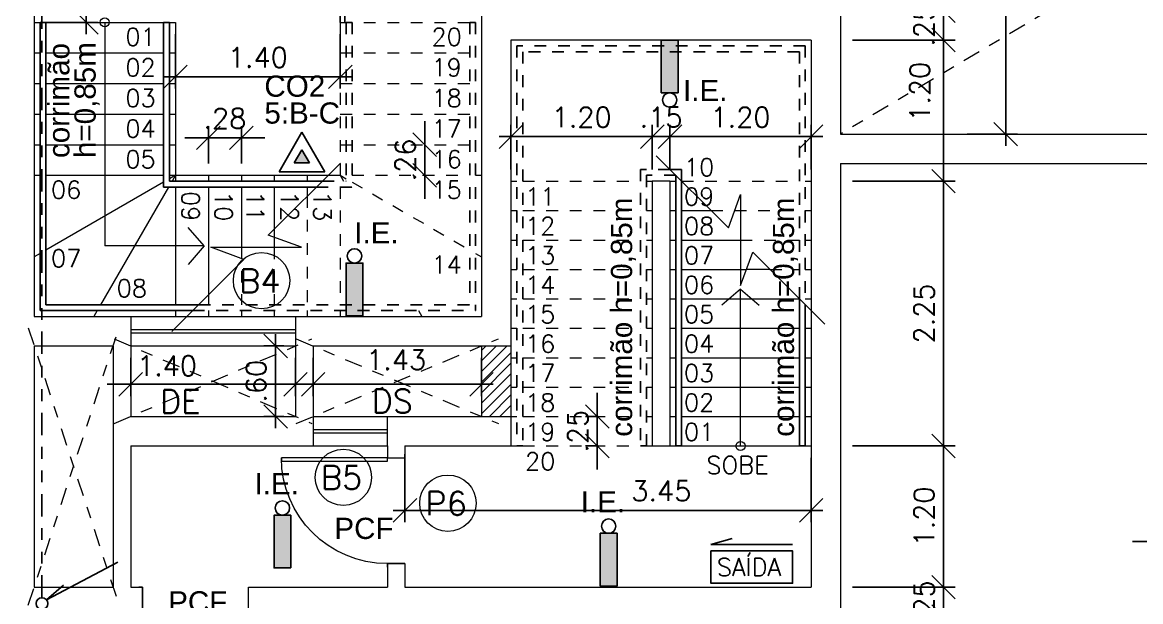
# Model space of a CAD drawing. Header units: millimetres. Extents: x 521 to 1055, y 261 to 520.
# Drawn here: x 601.32 to 610.82, y 489.84 to 494.77 of the extents above; entities that cross this region are included whole.
import ezdxf

# ---------------------------------------------------------------- set-up
doc = ezdxf.new("R2010")
doc.units = ezdxf.units.MM
for name, pattern in [('CONTINU', [0]), ('DASHDOT', [1, 0.5, -0.25, 0, -0.25]), ('DIVIDE2', [15.875, 6.35, -3.175, 0, -3.175, 0, -3.175])]:
    doc.linetypes.add(name, pattern=pattern)
doc.layers.add('0.1', color=8, linetype='Continuous', lineweight=13)
doc.layers.add('ppci', color=8, linetype='Continuous')
doc.styles.add('80X50', font='romans.shx')
doc.styles.add('ROMANS', font='romans')
doc.styles.get("Standard").update_dxf_attribs({"font": 'romans.shx'})
doc.styles.add('STYLE1', font='sanss___.ttf')
doc.dimstyles.new('Fares Eng - 50', dxfattribs={"dimscale": 2, "dimtxt": 0.085, "dimasz": 0.1, "dimexe": 0.05, "dimexo": 0.05, "dimgap": 0.04, "dimtad": 1, "dimzin": 4, "dimdsep": 46, "dimtxsty": 'ROMANS', "dimblk1": 'OBLIQUE', "dimblk2": 'OBLIQUE', "dimsah": 1, "dimcen": 0.05, "dimdle": 0.05, "dimclrd": 8, "dimclre": 8, "dimclrt": 8, "dimaunit": 1, "dimadec": 0, "dimazin": 0, "dimtfac": 1, "dimtix": 1, "dimtmove": 2, "dimatfit": 0, "dimldrblk": 'OPEN90', "dimfxl": 1, "dimtolj": 1, "dimtzin": 0, "dimarcsym": 0})

# ---------------------------------------------------------------- blocks, each defined once
blk = doc.blocks.new('P90 - parede 25cm')
for points in [[(-0.125, 0.93), (-0.125, 0.9), (0.125, 0.9), (0.125, 0.93)], [(-0.125, -0.03), (-0.125, 0), (0.125, 0), (0.125, -0.03)]]:
    blk.add_lwpolyline(points)
blk.add_lwpolyline([(-0.975, 0.03), (-0.125, 0.03), (-0.125, 0), (-0.975, 0)], close=True)
at = {"color": 8}
blk.add_arc((-0.1175, 0.0415), 0.8585, 90.50075, 182.77241, dxfattribs=at)
blk = doc.blocks.new('P90')
for points in [[(0.075, 0.93), (0.075, 0.9), (-0.075, 0.9), (-0.075, 0.93)], [(0.075, -0.03), (0.075, 0), (-0.075, 0), (-0.075, -0.03)]]:
    blk.add_lwpolyline(points)
blk.add_lwpolyline([(0.975, 0.87), (0.075, 0.87), (0.075, 0.9), (0.975, 0.9)], close=True)
at = {"color": 8}
blk.add_arc((0.075, 0.9), 0.9, 270, 0, dxfattribs=at)
blk = doc.blocks.new('_OBLIQUE')
at = {"color": 0, "linetype": 'ByBlock'}
blk.add_line((-0.5, -0.5), (0.5, 0.5), dxfattribs=at)
blk = doc.blocks.new('*D2813')
at = {"layer": '0.1', "color": 8, "linetype": 'CONTINU', "lineweight": -2, "transparency": 16777216}
for p, q in [((601.4233, 494.8669), (601.4233, 495.3029)), ((602.6233, 494.8669), (602.6233, 495.3029)), ((601.3233, 495.2029), (602.7233, 495.2029))]:
    blk.add_line(p, q, dxfattribs=at)
at = {"layer": 'DEFPOINTS', "color": 0, "linetype": 'CONTINU', "lineweight": -2, "transparency": 16777216}
for p in [(602.6233, 495.2029), (601.4233, 494.7669), (602.6233, 494.7669)]:
    blk.add_point(p, dxfattribs=at)
at = {"layer": '0.1', "color": 8, "linetype": 'CONTINU', "lineweight": -2, "transparency": 16777216, "xscale": 0.2, "yscale": 0.2, "zscale": 0.2, "rotation": 180}
blk.add_blockref('_OBLIQUE', (601.4233, 495.2029), dxfattribs=at)
at = {"layer": '0.1', "color": 8, "linetype": 'CONTINU', "lineweight": -2, "transparency": 16777216, "xscale": 0.2, "yscale": 0.2, "zscale": 0.2}
blk.add_blockref('_OBLIQUE', (602.6233, 495.2029), dxfattribs=at)
at = {"layer": '0.1', "color": 8, "linetype": 'CONTINU', "transparency": 16777216, "insert": (602.0233, 495.3679), "char_height": 0.17, "attachment_point": 5, "style": 'ROMANS'}
blk.add_mtext('\\A1;1.20', dxfattribs=at)
blk = doc.blocks.new('_Open90')
at = {"color": 0, "linetype": 'ByBlock', "lineweight": -2}
for p, q in [((-0.5, 0.5), (0, 0)), ((0, 0), (-1, 0)), ((0, 0), (-0.5, -0.5))]:
    blk.add_line(p, q, dxfattribs=at)
blk = doc.blocks.new('*D2814')
at = {"layer": '0.1', "color": 8, "linetype": 'CONTINU', "lineweight": -2, "transparency": 16777216}
for p, q in [((604.0233, 494.8669), (604.0233, 495.3029)), ((605.2233, 494.8669), (605.2233, 495.3029)), ((603.9233, 495.2029), (605.3233, 495.2029))]:
    blk.add_line(p, q, dxfattribs=at)
at = {"layer": 'DEFPOINTS', "color": 0, "linetype": 'CONTINU', "lineweight": -2, "transparency": 16777216}
for p in [(605.2233, 495.2029), (604.0233, 494.7669), (605.2233, 494.7669)]:
    blk.add_point(p, dxfattribs=at)
at = {"layer": '0.1', "color": 8, "linetype": 'CONTINU', "lineweight": -2, "transparency": 16777216, "xscale": 0.2, "yscale": 0.2, "zscale": 0.2, "rotation": 180}
blk.add_blockref('_OBLIQUE', (604.0233, 495.2029), dxfattribs=at)
at = {"layer": '0.1', "color": 8, "linetype": 'CONTINU', "lineweight": -2, "transparency": 16777216, "xscale": 0.2, "yscale": 0.2, "zscale": 0.2}
blk.add_blockref('_OBLIQUE', (605.2233, 495.2029), dxfattribs=at)
at = {"layer": '0.1', "color": 8, "linetype": 'CONTINU', "transparency": 16777216, "insert": (604.6233, 495.3679), "char_height": 0.17, "attachment_point": 5, "style": 'ROMANS'}
blk.add_mtext('\\A1;1.20', dxfattribs=at)
blk = doc.blocks.new('*D2815')
at = {"layer": '0.1', "color": 8, "linetype": 'CONTINU', "lineweight": -2, "transparency": 16777216}
for p, q in [((602.6233, 494.6669), (602.6233, 494.204)), ((604.0233, 494.6669), (604.0233, 494.204)), ((602.5233, 494.304), (604.1233, 494.304))]:
    blk.add_line(p, q, dxfattribs=at)
at = {"layer": 'DEFPOINTS', "color": 0, "linetype": 'CONTINU', "lineweight": -2, "transparency": 16777216}
for p in [(602.6233, 494.7669), (604.0233, 494.7669), (604.0233, 494.304)]:
    blk.add_point(p, dxfattribs=at)
at = {"layer": '0.1', "color": 8, "linetype": 'CONTINU', "lineweight": -2, "transparency": 16777216, "xscale": 0.2, "yscale": 0.2, "zscale": 0.2, "rotation": 180}
blk.add_blockref('_OBLIQUE', (602.6233, 494.304), dxfattribs=at)
at = {"layer": '0.1', "color": 8, "linetype": 'CONTINU', "lineweight": -2, "transparency": 16777216, "xscale": 0.2, "yscale": 0.2, "zscale": 0.2}
blk.add_blockref('_OBLIQUE', (604.0233, 494.304), dxfattribs=at)
at = {"layer": '0.1', "color": 8, "linetype": 'CONTINU', "transparency": 16777216, "insert": (603.3233, 494.469), "char_height": 0.17, "attachment_point": 5, "style": 'ROMANS'}
blk.add_mtext('\\A1;1.40', dxfattribs=at)
blk = doc.blocks.new('*D2556')
at = {"layer": '0.1', "color": 8, "linetype": 'CONTINU', "lineweight": -2, "transparency": 16777216}
for p, q in [((602.9033, 493.5669), (602.9033, 493.8855)), ((603.1833, 493.5669), (603.1833, 493.8855)), ((602.9033, 493.7855), (602.7033, 493.7855)), ((602.9033, 493.7855), (603.1833, 493.7855)), ((603.1833, 493.7855), (603.3833, 493.7855))]:
    blk.add_line(p, q, dxfattribs=at)
at = {"layer": 'DEFPOINTS', "color": 0, "linetype": 'CONTINU', "lineweight": -2, "transparency": 16777216}
for p in [(603.1833, 493.7855), (602.9033, 493.4669), (603.1833, 493.4669)]:
    blk.add_point(p, dxfattribs=at)
at = {"layer": '0.1', "color": 8, "linetype": 'CONTINU', "lineweight": -2, "transparency": 16777216, "xscale": 0.2, "yscale": 0.2, "zscale": 0.2}
blk.add_blockref('_OBLIQUE', (602.9033, 493.7855), dxfattribs=at)
at = {"layer": '0.1', "color": 8, "linetype": 'CONTINU', "lineweight": -2, "transparency": 16777216, "xscale": 0.2, "yscale": 0.2, "zscale": 0.2, "rotation": 180}
blk.add_blockref('_OBLIQUE', (603.1833, 493.7855), dxfattribs=at)
at = {"layer": '0.1', "color": 8, "linetype": 'CONTINU', "transparency": 16777216, "insert": (603.0433, 493.9505), "char_height": 0.17, "attachment_point": 5, "style": 'ROMANS'}
blk.add_mtext('\\A1;.28', dxfattribs=at)
blk = doc.blocks.new('*D2817')
at = {"layer": '0.1', "color": 8, "linetype": 'CONTINU', "lineweight": -2, "transparency": 16777216}
for p, q in [((605.4733, 493.5169), (605.4733, 493.8954)), ((606.6733, 493.5169), (606.6733, 493.8954)), ((606.7733, 493.7954), (605.3733, 493.7954))]:
    blk.add_line(p, q, dxfattribs=at)
at = {"layer": 'DEFPOINTS', "color": 0, "linetype": 'CONTINU', "lineweight": -2, "transparency": 16777216}
for p in [(605.4733, 493.7954), (605.4733, 493.4169), (606.6733, 493.4169)]:
    blk.add_point(p, dxfattribs=at)
at = {"layer": '0.1', "color": 8, "linetype": 'CONTINU', "lineweight": -2, "transparency": 16777216, "xscale": 0.2, "yscale": 0.2, "zscale": 0.2, "rotation": 180}
blk.add_blockref('_OBLIQUE', (605.4733, 493.7954), dxfattribs=at)
at = {"layer": '0.1', "color": 8, "linetype": 'CONTINU', "lineweight": -2, "transparency": 16777216, "xscale": 0.2, "yscale": 0.2, "zscale": 0.2}
blk.add_blockref('_OBLIQUE', (606.6733, 493.7954), dxfattribs=at)
at = {"layer": '0.1', "color": 8, "linetype": 'CONTINU', "transparency": 16777216, "insert": (606.0733, 493.9604), "char_height": 0.17, "attachment_point": 5, "style": 'ROMANS'}
blk.add_mtext('\\A1;1.20', dxfattribs=at)
blk = doc.blocks.new('*D2818')
at = {"layer": '0.1', "color": 8, "linetype": 'CONTINU', "lineweight": -2, "transparency": 16777216}
for p, q in [((606.6733, 493.5169), (606.6733, 493.8954)), ((606.8233, 493.5169), (606.8233, 493.8954)), ((606.6733, 493.7954), (606.4733, 493.7954)), ((606.8233, 493.7954), (606.6733, 493.7954)), ((606.8233, 493.7954), (607.0233, 493.7954))]:
    blk.add_line(p, q, dxfattribs=at)
at = {"layer": 'DEFPOINTS', "color": 0, "linetype": 'CONTINU', "lineweight": -2, "transparency": 16777216}
for p in [(606.6733, 493.7954), (606.6733, 493.4169), (606.8233, 493.4169)]:
    blk.add_point(p, dxfattribs=at)
at = {"layer": '0.1', "color": 8, "linetype": 'CONTINU', "lineweight": -2, "transparency": 16777216, "xscale": 0.2, "yscale": 0.2, "zscale": 0.2}
blk.add_blockref('_OBLIQUE', (606.6733, 493.7954), dxfattribs=at)
at = {"layer": '0.1', "color": 8, "linetype": 'CONTINU', "lineweight": -2, "transparency": 16777216, "xscale": 0.2, "yscale": 0.2, "zscale": 0.2, "rotation": 180}
blk.add_blockref('_OBLIQUE', (606.8233, 493.7954), dxfattribs=at)
at = {"layer": '0.1', "color": 8, "linetype": 'CONTINU', "transparency": 16777216, "insert": (606.7483, 493.9604), "char_height": 0.17, "attachment_point": 5, "style": 'ROMANS'}
blk.add_mtext('\\A1;.15', dxfattribs=at)
blk = doc.blocks.new('*D2819')
at = {"layer": '0.1', "color": 8, "linetype": 'CONTINU', "lineweight": -2, "transparency": 16777216}
for p, q in [((606.8233, 493.5169), (606.8233, 493.8954)), ((608.0233, 493.5169), (608.0233, 493.8954)), ((606.7233, 493.7954), (608.1233, 493.7954))]:
    blk.add_line(p, q, dxfattribs=at)
at = {"layer": 'DEFPOINTS', "color": 0, "linetype": 'CONTINU', "lineweight": -2, "transparency": 16777216}
for p in [(608.0233, 493.7954), (606.8233, 493.4169), (608.0233, 493.4169)]:
    blk.add_point(p, dxfattribs=at)
at = {"layer": '0.1', "color": 8, "linetype": 'CONTINU', "lineweight": -2, "transparency": 16777216, "xscale": 0.2, "yscale": 0.2, "zscale": 0.2, "rotation": 180}
blk.add_blockref('_OBLIQUE', (606.8233, 493.7954), dxfattribs=at)
at = {"layer": '0.1', "color": 8, "linetype": 'CONTINU', "lineweight": -2, "transparency": 16777216, "xscale": 0.2, "yscale": 0.2, "zscale": 0.2}
blk.add_blockref('_OBLIQUE', (608.0233, 493.7954), dxfattribs=at)
at = {"layer": '0.1', "color": 8, "linetype": 'CONTINU', "transparency": 16777216, "insert": (607.4233, 493.9604), "char_height": 0.17, "attachment_point": 5, "style": 'ROMANS'}
blk.add_mtext('\\A1;1.20', dxfattribs=at)
blk = doc.blocks.new('*D2820')
at = {"layer": '0.1', "color": 8, "linetype": 'CONTINU', "lineweight": -2, "transparency": 16777216}
for p, q in [((604.5733, 491.0669), (604.5733, 490.5191)), ((608.0233, 491.0669), (608.0233, 490.5191)), ((604.4733, 490.6191), (608.1233, 490.6191))]:
    blk.add_line(p, q, dxfattribs=at)
at = {"layer": 'DEFPOINTS', "color": 0, "linetype": 'CONTINU', "lineweight": -2, "transparency": 16777216}
for p in [(604.5733, 491.1669), (608.0233, 491.1669), (608.0233, 490.6191)]:
    blk.add_point(p, dxfattribs=at)
at = {"layer": '0.1', "color": 8, "linetype": 'CONTINU', "lineweight": -2, "transparency": 16777216, "xscale": 0.2, "yscale": 0.2, "zscale": 0.2, "rotation": 180}
blk.add_blockref('_OBLIQUE', (604.5733, 490.6191), dxfattribs=at)
at = {"layer": '0.1', "color": 8, "linetype": 'CONTINU', "lineweight": -2, "transparency": 16777216, "xscale": 0.2, "yscale": 0.2, "zscale": 0.2}
blk.add_blockref('_OBLIQUE', (608.0233, 490.6191), dxfattribs=at)
at = {"layer": '0.1', "color": 8, "linetype": 'CONTINU', "transparency": 16777216, "insert": (606.7509, 490.7841), "char_height": 0.17, "attachment_point": 5, "style": 'ROMANS'}
blk.add_mtext('\\A1;3.45', dxfattribs=at)
blk = doc.blocks.new('*D2596')
at = {"layer": '0.1', "color": 8, "linetype": 'CONTINU', "lineweight": -2, "transparency": 16777216}
for p, q in [((609.1469, 495.9669), (609.1469, 494.7669)), ((608.3733, 495.8669), (609.2469, 495.8669)), ((608.3733, 494.8669), (609.2469, 494.8669))]:
    blk.add_line(p, q, dxfattribs=at)
at = {"layer": 'DEFPOINTS', "color": 0, "linetype": 'CONTINU', "lineweight": -2, "transparency": 16777216}
for p in [(608.2733, 495.8669), (608.2733, 494.8669), (609.1469, 494.8669)]:
    blk.add_point(p, dxfattribs=at)
at = {"layer": '0.1', "color": 8, "linetype": 'CONTINU', "lineweight": -2, "transparency": 16777216, "xscale": 0.2, "yscale": 0.2, "zscale": 0.2}
for p, rotation in [((609.1469, 495.8669), 90), ((609.1469, 494.8669), 270)]:
    blk.add_blockref('_OBLIQUE', p, dxfattribs=dict(at, rotation=rotation))
at = {"layer": '0.1', "color": 8, "linetype": 'CONTINU', "transparency": 16777216, "insert": (608.9819, 495.3669), "char_height": 0.17, "attachment_point": 5, "rotation": 90, "style": 'ROMANS'}
blk.add_mtext('\\A1;1.00', dxfattribs=at)
blk = doc.blocks.new('*D2597')
at = {"layer": '0.1', "color": 8, "linetype": 'CONTINU', "lineweight": -2, "transparency": 16777216}
for p, q in [((609.1469, 494.8669), (609.1469, 495.0669)), ((608.3733, 494.8669), (609.2469, 494.8669)), ((609.1469, 494.8669), (609.1469, 494.6169)), ((608.3733, 494.6169), (609.2469, 494.6169)), ((609.1469, 494.6169), (609.1469, 494.4169))]:
    blk.add_line(p, q, dxfattribs=at)
at = {"layer": 'DEFPOINTS', "color": 0, "linetype": 'CONTINU', "lineweight": -2, "transparency": 16777216}
for p in [(608.2733, 494.8669), (608.2733, 494.6169), (609.1469, 494.6169)]:
    blk.add_point(p, dxfattribs=at)
at = {"layer": '0.1', "color": 8, "linetype": 'CONTINU', "lineweight": -2, "transparency": 16777216, "xscale": 0.2, "yscale": 0.2, "zscale": 0.2}
for p, rotation in [((609.1469, 494.8669), 270), ((609.1469, 494.6169), 90)]:
    blk.add_blockref('_OBLIQUE', p, dxfattribs=dict(at, rotation=rotation))
at = {"layer": '0.1', "color": 8, "linetype": 'CONTINU', "transparency": 16777216, "insert": (608.9819, 494.7419), "char_height": 0.17, "attachment_point": 5, "rotation": 90, "style": 'ROMANS'}
blk.add_mtext('\\A1;.25', dxfattribs=at)
blk = doc.blocks.new('*D2598')
at = {"layer": '0.1', "color": 8, "linetype": 'CONTINU', "lineweight": -2, "transparency": 16777216}
for p, q in [((609.1469, 494.7169), (609.1469, 493.3169)), ((608.3733, 494.6169), (609.2469, 494.6169)), ((608.3733, 493.4169), (609.2469, 493.4169))]:
    blk.add_line(p, q, dxfattribs=at)
at = {"layer": 'DEFPOINTS', "color": 0, "linetype": 'CONTINU', "lineweight": -2, "transparency": 16777216}
for p in [(608.2733, 494.6169), (608.2733, 493.4169), (609.1469, 493.4169)]:
    blk.add_point(p, dxfattribs=at)
at = {"layer": '0.1', "color": 8, "linetype": 'CONTINU', "lineweight": -2, "transparency": 16777216, "xscale": 0.2, "yscale": 0.2, "zscale": 0.2}
for p, rotation in [((609.1469, 494.6169), 90), ((609.1469, 493.4169), 270)]:
    blk.add_blockref('_OBLIQUE', p, dxfattribs=dict(at, rotation=rotation))
at = {"layer": '0.1', "color": 8, "linetype": 'CONTINU', "transparency": 16777216, "insert": (608.9469, 494.1767), "char_height": 0.17, "attachment_point": 5, "rotation": 90, "style": 'ROMANS'}
blk.add_mtext('\\A1;1.20', dxfattribs=at)
blk = doc.blocks.new('*D2885')
at = {"layer": '0.1', "color": 8, "linetype": 'CONTINU', "lineweight": -2, "transparency": 16777216}
for p, q in [((609.6753, 493.7169), (609.6753, 504.5669)), ((609.3733, 504.4669), (609.7753, 504.4669)), ((609.3469, 493.8169), (609.7753, 493.8169))]:
    blk.add_line(p, q, dxfattribs=at)
at = {"layer": 'DEFPOINTS', "color": 0, "linetype": 'CONTINU', "lineweight": -2, "transparency": 16777216}
for p in [(609.2733, 504.4669), (609.6753, 504.4669), (609.2469, 493.8169)]:
    blk.add_point(p, dxfattribs=at)
at = {"layer": '0.1', "color": 8, "linetype": 'CONTINU', "lineweight": -2, "transparency": 16777216, "xscale": 0.2, "yscale": 0.2, "zscale": 0.2}
for p, rotation in [((609.6753, 504.4669), 90), ((609.6753, 493.8169), 270)]:
    blk.add_blockref('_OBLIQUE', p, dxfattribs=dict(at, rotation=rotation))
at = {"layer": '0.1', "color": 8, "linetype": 'CONTINU', "transparency": 16777216, "insert": (609.5103, 499.1419), "char_height": 0.17, "attachment_point": 5, "rotation": 90, "style": 'ROMANS'}
blk.add_mtext('\\A1;10.65', dxfattribs=at)
blk = doc.blocks.new('*D2599')
at = {"layer": '0.1', "color": 8, "linetype": 'CONTINU', "lineweight": -2, "transparency": 16777216}
for p, q in [((609.1469, 493.5169), (609.1469, 491.0669)), ((608.3733, 493.4169), (609.2469, 493.4169)), ((608.3733, 491.1669), (609.2469, 491.1669))]:
    blk.add_line(p, q, dxfattribs=at)
at = {"layer": 'DEFPOINTS', "color": 0, "linetype": 'CONTINU', "lineweight": -2, "transparency": 16777216}
for p in [(608.2733, 493.4169), (608.2733, 491.1669), (609.1469, 491.1669)]:
    blk.add_point(p, dxfattribs=at)
at = {"layer": '0.1', "color": 8, "linetype": 'CONTINU', "lineweight": -2, "transparency": 16777216, "xscale": 0.2, "yscale": 0.2, "zscale": 0.2}
for p, rotation in [((609.1469, 493.4169), 90), ((609.1469, 491.1669), 270)]:
    blk.add_blockref('_OBLIQUE', p, dxfattribs=dict(at, rotation=rotation))
at = {"layer": '0.1', "color": 8, "linetype": 'CONTINU', "transparency": 16777216, "insert": (608.9819, 492.2919), "char_height": 0.17, "attachment_point": 5, "rotation": 90, "style": 'ROMANS'}
blk.add_mtext('\\A1;2.25', dxfattribs=at)
blk = doc.blocks.new('*D2600')
at = {"layer": '0.1', "color": 8, "linetype": 'CONTINU', "lineweight": -2, "transparency": 16777216}
for p, q in [((609.1469, 491.2669), (609.1469, 489.8669)), ((608.3733, 491.1669), (609.2469, 491.1669)), ((608.3733, 489.9669), (609.2469, 489.9669))]:
    blk.add_line(p, q, dxfattribs=at)
at = {"layer": 'DEFPOINTS', "color": 0, "linetype": 'CONTINU', "lineweight": -2, "transparency": 16777216}
for p in [(608.2733, 491.1669), (608.2733, 489.9669), (609.1469, 489.9669)]:
    blk.add_point(p, dxfattribs=at)
at = {"layer": '0.1', "color": 8, "linetype": 'CONTINU', "lineweight": -2, "transparency": 16777216, "xscale": 0.2, "yscale": 0.2, "zscale": 0.2}
for p, rotation in [((609.1469, 491.1669), 90), ((609.1469, 489.9669), 270)]:
    blk.add_blockref('_OBLIQUE', p, dxfattribs=dict(at, rotation=rotation))
at = {"layer": '0.1', "color": 8, "linetype": 'CONTINU', "transparency": 16777216, "insert": (608.9819, 490.5669), "char_height": 0.17, "attachment_point": 5, "rotation": 90, "style": 'ROMANS'}
blk.add_mtext('\\A1;1.20', dxfattribs=at)
blk = doc.blocks.new('*D2601')
at = {"layer": '0.1', "color": 8, "linetype": 'CONTINU', "lineweight": -2, "transparency": 16777216}
for p, q in [((609.1469, 489.9669), (609.1469, 490.1669)), ((608.3733, 489.9669), (609.2469, 489.9669)), ((609.1469, 489.9669), (609.1469, 489.7169)), ((608.3733, 489.7169), (609.2469, 489.7169)), ((609.1469, 489.7169), (609.1469, 489.5169))]:
    blk.add_line(p, q, dxfattribs=at)
at = {"layer": 'DEFPOINTS', "color": 0, "linetype": 'CONTINU', "lineweight": -2, "transparency": 16777216}
for p in [(608.2733, 489.9669), (608.2733, 489.7169), (609.1469, 489.7169)]:
    blk.add_point(p, dxfattribs=at)
at = {"layer": '0.1', "color": 8, "linetype": 'CONTINU', "lineweight": -2, "transparency": 16777216, "xscale": 0.2, "yscale": 0.2, "zscale": 0.2}
for p, rotation in [((609.1469, 489.9669), 270), ((609.1469, 489.7169), 90)]:
    blk.add_blockref('_OBLIQUE', p, dxfattribs=dict(at, rotation=rotation))
at = {"layer": '0.1', "color": 8, "linetype": 'CONTINU', "transparency": 16777216, "insert": (608.9819, 489.8419), "char_height": 0.17, "attachment_point": 5, "rotation": 90, "style": 'ROMANS'}
blk.add_mtext('\\A1;.25', dxfattribs=at)
blk = doc.blocks.new('*D2888')
at = {"layer": '0.1', "color": 8, "linetype": 'CONTINU', "lineweight": -2, "transparency": 16777216}
for p, q in [((606.2064, 491.4169), (606.2064, 491.6169)), ((606.2137, 491.4169), (606.1064, 491.4169)), ((606.2064, 491.1669), (606.2064, 491.4169)), ((606.2137, 491.1669), (606.1064, 491.1669)), ((606.2064, 491.1669), (606.2064, 490.9669))]:
    blk.add_line(p, q, dxfattribs=at)
at = {"layer": 'DEFPOINTS', "color": 0, "linetype": 'CONTINU', "lineweight": -2, "transparency": 16777216}
for p in [(606.2064, 491.4169), (606.3137, 491.4169), (606.3137, 491.1669)]:
    blk.add_point(p, dxfattribs=at)
at = {"layer": '0.1', "color": 8, "linetype": 'CONTINU', "lineweight": -2, "transparency": 16777216, "xscale": 0.2, "yscale": 0.2, "zscale": 0.2}
for p, rotation in [((606.2064, 491.4169), 270), ((606.2064, 491.1669), 90)]:
    blk.add_blockref('_OBLIQUE', p, dxfattribs=dict(at, rotation=rotation))
at = {"layer": '0.1', "color": 8, "linetype": 'CONTINU', "transparency": 16777216, "insert": (606.0414, 491.2919), "char_height": 0.17, "attachment_point": 5, "rotation": 90, "style": 'ROMANS'}
blk.add_mtext('\\A1;.25', dxfattribs=at)
blk = doc.blocks.new('*D2890')
at = {"layer": '0.1', "color": 8, "linetype": 'CONTINU', "lineweight": -2, "transparency": 16777216}
for p, q in [((604.7412, 493.7269), (604.7412, 493.9269)), ((604.6489, 493.7269), (604.6412, 493.7269)), ((604.7412, 493.4669), (604.7412, 493.7269)), ((604.6489, 493.4669), (604.6412, 493.4669)), ((604.7412, 493.4669), (604.7412, 493.2669))]:
    blk.add_line(p, q, dxfattribs=at)
at = {"layer": 'DEFPOINTS', "color": 0, "linetype": 'CONTINU', "lineweight": -2, "transparency": 16777216}
for p in [(604.7412, 493.7269), (604.7489, 493.7269), (604.7489, 493.4669)]:
    blk.add_point(p, dxfattribs=at)
at = {"layer": '0.1', "color": 8, "linetype": 'CONTINU', "lineweight": -2, "transparency": 16777216, "xscale": 0.2, "yscale": 0.2, "zscale": 0.2}
for p, rotation in [((604.7412, 493.7269), 270), ((604.7412, 493.4669), 90)]:
    blk.add_blockref('_OBLIQUE', p, dxfattribs=dict(at, rotation=rotation))
at = {"layer": '0.1', "color": 8, "linetype": 'CONTINU', "transparency": 16777216, "insert": (604.5762, 493.5969), "char_height": 0.17, "attachment_point": 5, "rotation": 90, "style": 'ROMANS'}
blk.add_mtext('\\A1;.26', dxfattribs=at)
blk = doc.blocks.new('*D2732')
at = {"layer": '0.1', "color": 8, "linetype": 'CONTINU', "lineweight": -2, "transparency": 16777216}
for p, q in [((603.474, 491.3169), (603.474, 492.1169)), ((603.5433, 492.0169), (603.374, 492.0169)), ((603.5433, 491.4169), (603.374, 491.4169))]:
    blk.add_line(p, q, dxfattribs=at)
at = {"layer": 'DEFPOINTS', "color": 0, "linetype": 'CONTINU', "lineweight": -2, "transparency": 16777216}
for p in [(603.474, 492.0169), (603.6433, 492.0169), (603.6433, 491.4169)]:
    blk.add_point(p, dxfattribs=at)
at = {"layer": '0.1', "color": 8, "linetype": 'CONTINU', "lineweight": -2, "transparency": 16777216, "xscale": 0.2, "yscale": 0.2, "zscale": 0.2}
for p, rotation in [((603.474, 492.0169), 90), ((603.474, 491.4169), 270)]:
    blk.add_blockref('_OBLIQUE', p, dxfattribs=dict(at, rotation=rotation))
at = {"layer": '0.1', "color": 8, "linetype": 'CONTINU', "transparency": 16777216, "insert": (603.309, 491.7169), "char_height": 0.17, "attachment_point": 5, "rotation": 90, "style": 'ROMANS'}
blk.add_mtext('\\A1;.60', dxfattribs=at)
blk = doc.blocks.new('*D2733')
at = {"layer": '0.1', "color": 8, "linetype": 'CONTINU', "lineweight": -2, "transparency": 16777216}
for p, q in [((603.7933, 491.9169), (603.7933, 491.5908)), ((605.2233, 491.9169), (605.2233, 491.5908)), ((603.6933, 491.6908), (605.3233, 491.6908))]:
    blk.add_line(p, q, dxfattribs=at)
at = {"layer": 'DEFPOINTS', "color": 0, "linetype": 'CONTINU', "lineweight": -2, "transparency": 16777216}
for p in [(603.7933, 492.0169), (605.2233, 492.0169), (605.2233, 491.6908)]:
    blk.add_point(p, dxfattribs=at)
at = {"layer": '0.1', "color": 8, "linetype": 'CONTINU', "lineweight": -2, "transparency": 16777216, "xscale": 0.2, "yscale": 0.2, "zscale": 0.2, "rotation": 180}
blk.add_blockref('_OBLIQUE', (603.7933, 491.6908), dxfattribs=at)
at = {"layer": '0.1', "color": 8, "linetype": 'CONTINU', "lineweight": -2, "transparency": 16777216, "xscale": 0.2, "yscale": 0.2, "zscale": 0.2}
blk.add_blockref('_OBLIQUE', (605.2233, 491.6908), dxfattribs=at)
at = {"layer": '0.1', "color": 8, "linetype": 'CONTINU', "transparency": 16777216, "insert": (604.4984, 491.899), "char_height": 0.17, "attachment_point": 5, "style": 'ROMANS'}
blk.add_mtext('\\A1;1.43', dxfattribs=at)
blk = doc.blocks.new('*D2734')
at = {"layer": '0.1', "color": 8, "linetype": 'CONTINU', "lineweight": -2, "transparency": 16777216}
for p, q in [((602.2433, 491.9169), (602.2433, 491.5908)), ((603.6433, 491.9169), (603.6433, 491.5908)), ((602.2433, 491.6908), (602.0433, 491.6908)), ((603.6433, 491.6908), (602.2433, 491.6908)), ((603.6433, 491.6908), (603.8433, 491.6908))]:
    blk.add_line(p, q, dxfattribs=at)
at = {"layer": 'DEFPOINTS', "color": 0, "linetype": 'CONTINU', "lineweight": -2, "transparency": 16777216}
for p in [(602.2433, 492.0169), (603.6433, 492.0169), (602.2433, 491.6908)]:
    blk.add_point(p, dxfattribs=at)
at = {"layer": '0.1', "color": 8, "linetype": 'CONTINU', "lineweight": -2, "transparency": 16777216, "xscale": 0.2, "yscale": 0.2, "zscale": 0.2}
blk.add_blockref('_OBLIQUE', (602.2433, 491.6908), dxfattribs=at)
at = {"layer": '0.1', "color": 8, "linetype": 'CONTINU', "lineweight": -2, "transparency": 16777216, "xscale": 0.2, "yscale": 0.2, "zscale": 0.2, "rotation": 180}
blk.add_blockref('_OBLIQUE', (603.6433, 491.6908), dxfattribs=at)
at = {"layer": '0.1', "color": 8, "linetype": 'CONTINU', "transparency": 16777216, "insert": (602.5513, 491.8483), "char_height": 0.17, "attachment_point": 5, "style": 'ROMANS'}
blk.add_mtext('\\A1;1.40', dxfattribs=at)
blk = doc.blocks.new('*D3409')
at = {"layer": '0.1', "color": 8, "linetype": 'CONTINU', "lineweight": -2, "transparency": 16777216}
for p, q in [((601.8664, 494.6669), (601.8664, 497.5669)), ((601.5233, 497.4669), (601.9664, 497.4669)), ((601.5233, 494.7669), (601.9664, 494.7669))]:
    blk.add_line(p, q, dxfattribs=at)
at = {"layer": 'DEFPOINTS', "color": 0, "linetype": 'CONTINU', "lineweight": -2, "transparency": 16777216}
for p in [(601.4233, 497.4669), (601.8664, 497.4669), (601.4233, 494.7669)]:
    blk.add_point(p, dxfattribs=at)
at = {"layer": '0.1', "color": 8, "linetype": 'CONTINU', "lineweight": -2, "transparency": 16777216, "xscale": 0.2, "yscale": 0.2, "zscale": 0.2}
for p, rotation in [((601.8664, 497.4669), 90), ((601.8664, 494.7669), 270)]:
    blk.add_blockref('_OBLIQUE', p, dxfattribs=dict(at, rotation=rotation))
at = {"layer": '0.1', "color": 8, "linetype": 'CONTINU', "lineweight": -2, "transparency": 16777216, "insert": (601.7014, 496.1169), "char_height": 0.17, "attachment_point": 5, "rotation": 90, "style": 'ROMANS'}
blk.add_mtext('\\A1;2.70', dxfattribs=at)
blk = doc.blocks.new('SAIDA')
at = {"layer": 'ppci', "color": 10, "linetype": 'CONTINU'}
for p, q in [((606.3494, 490.7845), (606.5313, 490.8355)), ((607.0434, 490.7845), (606.3494, 490.7845))]:
    blk.add_line(p, q, dxfattribs=at)
blk.add_lwpolyline([(606.3494, 490.7295), (607.0434, 490.7295), (607.0434, 490.4547), (606.3494, 490.4547)], close=True, dxfattribs=at)
at = {"layer": 'ppci', "color": 10}
blk.add_text('SAÍDA', height=0.15, dxfattribs=at).set_placement((606.4001, 490.5171))

msp = doc.modelspace()

# ---------------------------------------------------------------- hatches: boundary and pattern name
at = {"layer": '0.1', "linetype": 'CONTINU'}
h = msp.add_hatch(dxfattribs=at)
h.set_pattern_fill('ANSI31', color=8, scale=0.02, style=0)
h.set_pattern_definition([(45, (-115.353104, 86.070433), (-0.0449012806, 0.0449012806), [])])
h.paths.add_polyline_path([(605.47327, 492.01692), (605.22327, 492.01692), (605.22327, 491.41692), (605.47327, 491.41692)])
at = {"layer": 'ppci'}
for points in [[(606.74985, 494.16839), (606.89235, 494.16839), (606.89235, 494.61692), (606.74985, 494.61692)], [(603.69826, 493.68461), (603.63316, 493.57186), (603.76335, 493.57186)], [(604.21558, 492.72064), (604.07308, 492.72064), (604.07308, 492.27211), (604.21558, 492.27211)], [(603.60333, 490.57829), (603.46083, 490.57829), (603.46083, 490.12976), (603.60333, 490.12976)], [(606.37423, 490.42399), (606.23173, 490.42399), (606.23173, 489.97546), (606.37423, 489.97546)]]:
    msp.add_hatch(color=10, dxfattribs=at).paths.add_polyline_path(points)

# ---------------------------------------------------------------- linework, layer by layer
at = {"layer": '0.1', "color": 8, "linetype": 'DASHDOT', "ltscale": 0.3}
for p, q in [((613.31767, 496.81692), (608.27327, 493.81692)), ((601.37302, 492.17067), (602.14352, 489.81317)), ((601.37302, 489.81317), (602.14352, 492.17067)), ((602.10327, 491.35692), (603.78327, 492.07692)), ((602.10327, 492.07692), (603.78327, 491.35692)), ((603.65027, 491.35692), (605.36627, 492.07692)), ((603.65027, 492.07692), (605.36627, 491.35692))]:
    msp.add_line(p, q, dxfattribs=at)
at = {"layer": '0.1', "color": 7}
for p, q in [((608.27327, 496.11692), (608.27327, 493.81692)), ((601.42327, 495.5406), (601.42327, 492.26692)), ((605.22327, 494.86692), (605.22327, 492.26692)), ((605.47327, 494.61692), (605.47327, 492.01692)), ((608.02327, 494.61692), (605.47327, 494.61692)), ((608.02327, 494.61692), (608.02327, 489.96692)), ((608.27327, 493.81692), (614.42327, 493.81692)), ((608.27327, 493.56692), (613.27327, 493.56692)), ((608.27327, 493.56692), (608.27327, 483.26692)), ((606.67327, 493.41692), (606.67327, 491.16692)), ((606.82327, 493.41692), (606.67327, 493.41692)), ((606.82327, 493.41692), (606.82327, 491.16692)), ((606.82327, 493.41692), (606.87327, 493.41692)), ((605.47327, 492.41539), (605.47327, 492.01692)), ((601.42327, 492.26692), (602.24327, 492.26692)), ((602.24327, 492.26692), (602.24327, 491.41692)), ((603.64327, 492.26692), (603.64327, 491.41692)), ((603.64327, 492.26692), (605.22327, 492.26692)), ((601.42327, 492.01692), (602.09327, 492.01692)), ((601.42327, 492.01692), (601.42327, 489.96692)), ((602.09327, 492.01692), (602.09327, 489.96692)), ((602.09327, 492.01692), (602.09327, 491.11692)), ((602.24327, 492.01692), (602.24327, 491.41692)), ((603.79327, 492.01692), (605.47327, 492.01692)), ((603.79327, 492.01692), (603.79327, 491.41692)), ((605.22327, 492.01692), (605.22327, 491.41692)), ((605.47327, 492.01692), (605.47327, 491.41692)), ((602.24327, 491.41692), (603.64327, 491.41692)), ((603.79327, 491.41692), (603.79327, 491.16692)), ((604.42327, 491.41692), (605.47327, 491.41692)), ((604.42327, 491.16692), (604.42327, 491.41692)), ((604.42327, 491.16692), (604.42327, 491.41692)), ((605.47327, 491.41692), (605.47327, 491.16692)), ((602.24327, 491.16692), (602.24327, 489.96692)), ((602.24327, 491.16692), (603.64327, 491.16692)), ((602.24327, 491.16692), (603.64327, 491.16692)), ((603.64327, 491.16692), (603.79327, 491.16692)), ((604.42327, 491.16692), (604.42327, 491.06692)), ((604.57327, 491.16692), (604.57327, 491.06692)), ((604.57327, 491.16692), (605.47327, 491.16692)), ((604.57327, 491.16692), (605.47327, 491.16692)), ((606.67327, 491.16692), (606.82327, 491.16692)), ((604.42327, 491.06692), (604.57327, 491.06692)), ((604.57327, 490.16692), (604.42327, 490.16692)), ((604.42327, 490.16692), (604.42327, 489.96692)), ((604.57327, 490.16692), (604.57327, 489.96692)), ((601.42327, 489.96692), (602.09327, 489.96692)), ((602.24327, 489.96692), (602.34327, 489.96692)), ((602.34327, 489.96692), (602.34327, 489.71692)), ((603.24327, 489.71692), (603.24327, 489.96692)), ((603.24327, 489.96692), (604.42327, 489.96692)), ((604.57327, 489.96692), (608.02327, 489.96692))]:
    msp.add_line(p, q, dxfattribs=at)
at = {"layer": '0.1', "color": 8, "linetype": 'CONTINU', "lineweight": -2}
for p, q in [((604.02327, 494.76692), (604.02327, 494.98319)), ((604.06327, 494.76692), (604.06327, 494.98319)), ((610.75287, 490.35481), (613.51446, 490.35481))]:
    msp.add_line(p, q, dxfattribs=at)
at = {"layer": '0.1', "color": 8}
for p, q in [((601.42327, 494.76692), (601.47327, 494.76692)), ((601.52327, 494.76692), (602.52327, 494.76692)), ((602.02327, 494.76692), (602.02327, 492.86692)), ((602.57327, 494.76692), (602.62327, 494.76692)), ((602.62327, 494.76692), (602.62327, 493.41692)), ((601.42327, 494.50692), (601.47327, 494.50692)), ((601.52327, 494.50692), (602.52327, 494.50692)), ((602.57327, 494.50692), (602.62327, 494.50692)), ((601.42327, 494.24692), (601.47327, 494.24692)), ((601.52327, 494.24692), (602.52327, 494.24692)), ((602.57327, 494.24692), (602.62327, 494.24692)), ((601.42327, 493.98692), (601.47327, 493.98692)), ((601.52327, 493.98692), (602.52327, 493.98692)), ((602.57327, 493.98692), (602.62327, 493.98692)), ((601.42327, 493.72692), (601.47327, 493.72692)), ((601.52327, 493.72692), (602.52327, 493.72692)), ((602.57327, 493.72692), (602.62327, 493.72692)), ((601.42327, 493.46692), (601.47327, 493.46692)), ((601.52327, 493.46692), (602.52327, 493.46692)), ((602.62327, 493.46692), (602.57327, 493.43805)), ((602.57327, 493.46692), (603.92049, 493.46692)), ((602.62327, 493.46692), (602.5944, 493.41692)), ((602.90327, 493.46692), (602.90327, 493.41692)), ((603.18327, 493.46692), (603.18327, 493.41692)), ((603.46327, 493.46692), (603.46327, 493.41692)), ((603.74327, 493.46692), (603.74327, 493.41692)), ((602.52327, 493.40919), (601.52327, 492.83184)), ((602.56553, 493.36692), (601.98818, 492.36692)), ((602.62327, 493.36692), (602.62327, 492.36692)), ((602.90327, 493.36692), (602.90327, 492.36692)), ((603.18327, 493.36692), (603.18327, 492.85541)), ((603.46327, 493.36692), (603.46327, 492.85541)), ((603.74327, 493.36692), (603.74327, 493.2897)), ((605.47327, 493.41692), (605.52327, 493.41692)), ((606.62327, 493.41692), (606.67327, 493.41692)), ((607.97327, 493.41692), (608.02327, 493.41692)), ((605.47327, 493.16692), (605.52327, 493.16692)), ((606.62327, 493.16692), (606.67327, 493.16692)), ((606.82327, 493.16692), (606.87327, 493.16692)), ((606.92327, 493.16692), (607.17329, 493.16692)), ((607.97327, 493.16692), (608.02327, 493.16692)), ((602.86725, 492.86692), (602.7325, 493.02433)), ((605.47327, 492.91692), (605.52327, 492.91692)), ((606.62327, 492.91692), (606.67327, 492.91692)), ((606.82327, 492.91692), (606.87327, 492.91692)), ((606.92327, 492.91692), (607.42327, 492.91692)), ((607.97327, 492.91692), (608.02327, 492.91692)), ((601.47327, 492.80297), (601.42327, 492.7741)), ((602.86725, 492.86692), (602.02327, 492.86692)), ((602.86725, 492.86692), (602.7325, 492.70951)), ((605.47327, 492.66692), (605.52327, 492.66692)), ((606.62327, 492.66692), (606.67327, 492.66692)), ((606.82327, 492.66692), (606.87327, 492.66692)), ((606.92327, 492.66692), (607.47299, 492.66692)), ((607.67329, 492.66692), (607.47299, 492.66692)), ((607.97327, 492.66692), (608.02327, 492.66692)), ((607.42327, 492.49831), (607.26586, 492.36356)), ((607.42327, 491.16692), (607.42327, 492.49831)), ((607.42327, 492.49831), (607.58068, 492.36356)), ((605.47327, 492.41692), (605.52327, 492.41692)), ((606.62327, 492.41692), (606.67327, 492.41692)), ((606.82327, 492.41692), (606.87327, 492.41692)), ((606.92327, 492.41692), (607.92329, 492.41692)), ((607.97327, 492.41692), (608.02327, 492.41692)), ((601.95932, 492.31692), (601.93045, 492.26692)), ((602.62327, 492.31692), (602.62327, 492.26692)), ((602.90327, 492.31692), (602.90327, 492.26692)), ((603.18327, 492.31692), (603.18327, 492.26692)), ((603.46327, 492.31692), (603.46327, 492.26692)), ((603.74327, 492.31692), (603.74327, 492.26692)), ((602.24327, 492.26692), (603.64327, 492.26692)), ((602.24327, 492.15692), (603.64327, 492.15692)), ((602.24327, 492.12692), (603.64327, 492.12692)), ((605.47327, 492.16692), (605.52327, 492.16692)), ((606.62327, 492.16692), (606.67327, 492.16692)), ((606.82327, 492.16692), (606.87327, 492.16692)), ((606.92327, 492.16692), (607.92327, 492.16692)), ((607.97327, 492.16692), (608.02327, 492.16692)), ((602.24327, 492.01692), (603.64327, 492.01692)), ((605.47327, 492.01692), (605.47327, 491.41692)), ((605.47327, 491.91692), (605.52327, 491.91692)), ((606.62327, 491.91692), (606.67327, 491.91692)), ((606.82327, 491.91692), (606.87327, 491.91692)), ((606.92327, 491.91692), (607.92327, 491.91692)), ((607.97327, 491.91692), (608.02327, 491.91692)), ((605.47327, 491.66692), (605.52327, 491.66692)), ((606.62327, 491.66692), (606.67327, 491.66692)), ((606.82327, 491.66692), (606.87327, 491.66692)), ((606.92327, 491.66692), (607.92327, 491.66692)), ((607.97327, 491.66692), (608.02327, 491.66692)), ((603.79327, 491.41692), (604.42327, 491.41692)), ((603.79327, 491.41692), (604.42327, 491.41692)), ((605.47327, 491.41692), (605.52327, 491.41692)), ((605.47327, 491.41692), (605.47327, 491.16692)), ((606.62327, 491.41692), (606.67327, 491.41692)), ((606.82327, 491.41692), (606.87327, 491.41692)), ((606.92327, 491.41692), (607.92327, 491.41692)), ((607.97327, 491.41692), (608.02327, 491.41692)), ((603.79327, 491.30692), (604.42327, 491.30692)), ((603.79327, 491.27692), (604.42327, 491.27692)), ((603.64327, 491.16692), (604.42327, 491.16692)), ((603.79327, 491.16692), (604.42327, 491.16692)), ((603.79327, 491.16692), (604.42327, 491.16692)), ((605.47327, 491.16692), (605.52327, 491.16692)), ((606.62327, 491.16692), (606.67327, 491.16692)), ((606.82327, 491.16692), (606.87327, 491.16692)), ((606.92327, 491.16692), (607.92327, 491.16692)), ((607.97327, 491.16692), (608.02327, 491.16692))]:
    msp.add_line(p, q, dxfattribs=at)
at = {"layer": '0.1', "color": 8, "linetype": 'DASHDOT', "ltscale": 0.2}
for p, q in [((604.02327, 494.76692), (604.02327, 493.41692)), ((604.02327, 494.76692), (605.22327, 494.76692)), ((604.02327, 494.50692), (605.22327, 494.50692)), ((604.02327, 494.24692), (605.22327, 494.24692)), ((604.02327, 493.98692), (605.22327, 493.98692)), ((604.02327, 493.72692), (605.22327, 493.72692)), ((603.92049, 493.46692), (604.07327, 493.46692)), ((604.02327, 493.46692), (604.05214, 493.41692)), ((604.02327, 493.46692), (604.07327, 493.43805)), ((604.12327, 493.46692), (605.12327, 493.46692)), ((605.17327, 493.46692), (605.22327, 493.46692)), ((604.02327, 493.36692), (604.02327, 492.36692)), ((604.12327, 493.40919), (605.12327, 492.83184)), ((605.57327, 493.41692), (606.57327, 493.41692)), ((606.92327, 493.41692), (607.92327, 493.41692)), ((603.74327, 493.2897), (603.74327, 492.36692)), ((605.57327, 493.16692), (606.57327, 493.16692)), ((607.17329, 493.16692), (607.92327, 493.16692)), ((605.57327, 492.91692), (606.57327, 492.91692)), ((607.42327, 492.91694), (607.92327, 492.91694)), ((603.18327, 492.85541), (603.18327, 492.36692)), ((603.46327, 492.85541), (603.46327, 492.36692)), ((605.17327, 492.80297), (605.22327, 492.7741)), ((605.57327, 492.66692), (606.57327, 492.66692)), ((607.67329, 492.66692), (607.92327, 492.66692)), ((605.57327, 492.41692), (606.57327, 492.41692)), ((604.02327, 492.31692), (604.02327, 492.26692)), ((604.68722, 492.31692), (604.71609, 492.26692)), ((605.57327, 492.16692), (606.57327, 492.16692)), ((605.57327, 491.91692), (606.57327, 491.91692)), ((605.57327, 491.66692), (606.57327, 491.66692)), ((605.57327, 491.41692), (606.57327, 491.41692)), ((605.57327, 491.16692), (606.57327, 491.16692))]:
    msp.add_line(p, q, dxfattribs=at)
at = {"layer": '0.1', "color": 8}
for points in [[(602.59303, 492.13946), (603.20564, 492.75207), (602.92293, 492.85541), (603.30898, 492.85541), (603.69502, 492.85541), (603.41231, 492.95874), (604.02492, 493.57135)], [(606.70732, 493.63289), (607.31994, 493.02028), (607.42327, 493.30299), (607.42327, 492.91694), (607.42327, 492.5309), (607.5266, 492.81361), (608.13922, 492.201)]]:
    msp.add_lwpolyline(points, dxfattribs=at)
for centre, radius in [((602.02327, 494.76692), 0.03865), ((603.35542, 492.57145), 0.23964), ((607.42327, 491.16692), 0.03865), ((604.04956, 490.89981), 0.23964), ((604.93803, 490.68007), 0.23964)]:
    msp.add_circle(centre, radius, dxfattribs=at)
at = {"layer": 'ppci', "color": 12, "linetype": 'DIVIDE2', "ltscale": 0.03}
msp.add_line((601.48938, 489.87708), (601.48938, 505.43242), dxfattribs=at)
at = {"layer": 'ppci', "color": 10}
for p, q in [((601.47327, 494.76692), (601.47327, 492.31692)), ((601.47327, 494.76692), (601.52327, 494.76692)), ((601.52327, 494.76692), (601.52327, 492.36692)), ((602.52327, 494.76692), (602.52327, 493.36692)), ((602.52327, 494.76692), (602.57327, 494.76692)), ((602.57327, 494.76692), (602.57327, 493.41692)), ((606.82329, 493.51692), (606.92327, 493.51692)), ((606.87327, 493.46692), (606.87327, 491.16692)), ((606.92327, 493.51692), (606.92327, 491.16692)), ((602.52327, 493.36692), (603.82049, 493.36692)), ((602.57327, 493.41692), (603.87049, 493.41692)), ((607.92327, 492.41694), (607.92327, 491.16692)), ((601.47327, 492.31692), (602.77049, 492.31692)), ((601.52327, 492.36692), (602.82049, 492.36692)), ((607.97327, 492.36694), (607.97327, 491.16692)), ((606.87327, 491.16692), (606.92327, 491.16692)), ((607.92327, 491.16692), (607.97327, 491.16692))]:
    msp.add_line(p, q, dxfattribs=at)
at = {"layer": 'ppci', "color": 8, "linetype": 'DASHDOT', "ltscale": 0.2}
for p, q in [((604.07327, 494.76692), (604.07327, 493.41692)), ((604.12327, 494.76692), (604.12327, 493.36692)), ((605.12327, 494.76692), (605.12327, 492.36692)), ((605.17327, 494.76692), (605.17327, 492.31692)), ((605.52327, 494.56692), (605.52327, 491.16692)), ((607.97327, 494.56692), (605.52327, 494.56692)), ((605.57327, 494.51692), (605.57327, 491.16692)), ((607.92327, 494.51692), (605.57327, 494.51692)), ((607.92327, 494.51692), (607.92327, 492.41694)), ((607.97327, 494.56692), (607.97327, 492.36694)), ((606.57327, 493.51692), (606.57327, 491.16692)), ((606.82329, 493.51692), (606.57327, 493.51692)), ((606.62327, 493.46692), (606.62327, 491.16692)), ((606.87327, 493.46692), (606.62327, 493.46692)), ((603.82049, 493.36692), (604.12327, 493.36692)), ((603.87049, 493.41692), (604.07327, 493.41692)), ((602.77049, 492.31692), (605.17327, 492.31692)), ((602.82049, 492.36692), (605.12327, 492.36692)), ((605.52327, 491.16692), (605.57327, 491.16692)), ((606.57327, 491.16692), (606.62327, 491.16692))]:
    msp.add_line(p, q, dxfattribs=at)
at = {"layer": 'ppci', "color": 10, "linetype": 'DASHDOT', "ltscale": 0.2}
for p, q in [((604.07327, 494.76692), (604.12327, 494.76692)), ((605.12327, 494.76692), (605.17327, 494.76692))]:
    msp.add_line(p, q, dxfattribs=at)
at = {"layer": 'ppci', "color": 10, "linetype": 'Continuous'}
for p, q in [((603.69826, 493.83461), (603.50326, 493.49686)), ((603.69826, 493.83461), (603.89326, 493.49686)), ((603.69826, 493.68461), (603.63316, 493.57186)), ((603.69826, 493.68461), (603.76335, 493.57186)), ((603.63316, 493.57186), (603.76335, 493.57186)), ((603.50326, 493.49686), (603.89326, 493.49686)), ((601.52734, 489.85962), (602.13329, 490.17807)), ((601.52734, 489.85962), (601.67345, 489.98485))]:
    msp.add_line(p, q, dxfattribs=at)
at = {"layer": 'ppci', "color": 10}
for points in [[(606.74985, 494.61692), (606.89235, 494.61692), (606.89235, 494.16839), (606.74985, 494.16839)], [(604.21558, 492.27211), (604.07308, 492.27211), (604.07308, 492.72064), (604.21558, 492.72064)], [(603.60333, 490.12976), (603.46083, 490.12976), (603.46083, 490.57829), (603.60333, 490.57829)], [(606.37423, 489.97546), (606.23173, 489.97546), (606.23173, 490.42399), (606.37423, 490.42399)]]:
    msp.add_lwpolyline(points, close=True, dxfattribs=at)
for centre in [(606.8211, 494.10722), (604.14433, 492.78181), (603.53208, 490.63946), (606.30298, 490.48516)]:
    msp.add_circle(centre, 0.06117, dxfattribs=at)
at = {"layer": 'ppci', "color": 10, "linetype": 'Continuous'}
msp.add_circle((601.48938, 489.82708), 0.05, dxfattribs=at)

# ---------------------------------------------------------------- block references
at = {"layer": '0.1', "color": 8, "xscale": -1}
msp.add_blockref('P90', (604.49827, 490.16692), dxfattribs=at)
at = {"layer": '0.1', "color": 8, "xscale": -1, "rotation": 270}
msp.add_blockref('P90 - parede 25cm', (602.34327, 489.84192), dxfattribs=at)
at = {"layer": 'ppci', "color": 10, "linetype": 'CONTINU'}
msp.add_blockref('SAIDA', (0.82211, -0.45506), dxfattribs=at)

# ---------------------------------------------------------------- texts
at = {"layer": '0.1', "color": 8, "style": '80X50'}
for s, p in [('01', (602.19846, 494.56854)), ('20', (604.79846, 494.56854)), ('02', (602.19846, 494.30854)), ('19', (604.79846, 494.30854)), ('03', (602.19846, 494.04854)), ('18', (604.79846, 494.04854)), ('04', (602.19846, 493.78854)), ('17', (604.79846, 493.78854)), ('05', (602.19846, 493.52854)), ('16', (604.79846, 493.52854)), ('10', (606.94307, 493.46081)), ('06', (601.56672, 493.26854)), ('15', (604.79846, 493.26854)), ('11', (605.59307, 493.21081)), ('09', (606.94307, 493.21081)), ('12', (605.59307, 492.96081)), ('08', (606.94307, 492.96079)), ('07', (601.56672, 492.68623)), ('14', (604.79846, 492.63346)), ('13', (605.59307, 492.71081)), ('07', (606.94307, 492.71079)), ('14', (605.59307, 492.46081)), ('06', (606.94307, 492.46079)), ('08', (602.1245, 492.43229)), ('15', (605.59307, 492.21081)), ('05', (606.94307, 492.21079)), ('16', (605.59307, 491.96081)), ('04', (606.94307, 491.96079)), ('17', (605.59307, 491.71081)), ('03', (606.94307, 491.71079)), ('18', (605.59307, 491.46081)), ('02', (606.94307, 491.46079)), ('19', (605.59307, 491.21081)), ('01', (606.94307, 491.21079)), ('20', (605.59307, 490.96081)), ('SOBE', (607.13387, 490.92883))]:
    msp.add_text(s, height=0.15, dxfattribs=at).set_placement(p)
for s, p in [('09', (602.67738, 493.33282)), ('10', (602.95738, 493.33282)), ('11', (603.22599, 493.33282)), ('12', (603.51738, 493.33282)), ('13', (603.79738, 493.33282))]:
    msp.add_text(s, height=0.15, rotation=270, dxfattribs=at).set_placement(p)
at = {"layer": '0.1', "color": 8}
for s, p in [('B4', (603.16482, 492.46993)), ('DE', (602.49311, 491.44417)), ('DS', (604.29, 491.44798)), ('B5', (603.85895, 490.79829)), ('P6', (604.74742, 490.57856))]:
    msp.add_text(s, height=0.2, dxfattribs=at).set_placement(p)
at = {"layer": 'ppci', "color": 10, "style": 'STYLE1'}
for s, p in [('corrimão', (601.72254, 493.61336)), ('h=0,85m', (601.94569, 493.61336)), ('corrimão h=0,85m', (606.50247, 491.24449)), ('corrimão h=0,85m', (607.87776, 491.24449))]:
    msp.add_text(s, height=0.18, rotation=90, dxfattribs=at).set_placement(p)
for s, p in [('CO2', (603.37874, 494.13468)), ('I.E.', (606.93486, 494.09817)), ('5:B-C', (603.37874, 493.90632)), ('I.E.', (604.14219, 492.88832)), ('I.E.', (603.29518, 490.75573)), ('I.E.', (606.06609, 490.60143)), ('PCF', (603.97327, 490.37625)), ('PCF', (602.56138, 489.75147))]:
    msp.add_text(s, height=0.18, dxfattribs=at).set_placement(p)

# ---------------------------------------------------------------- dimensions: what is measured, and where the dimension line sits
at = {"layer": '0.1', "color": 8, "linetype": 'CONTINU'}
for base, p1, p2, picture, middle in [((609.67532, 504.46692), (609.24685, 493.81692), (609.27327, 504.46692), '*D2885', (609.51032, 499.14192)), ((609.14685, 494.86692), (608.27327, 495.86692), (608.27327, 494.86692), '*D2596', (608.98185, 495.36692)), ((609.14685, 494.61692), (608.27327, 494.86692), (608.27327, 494.61692), '*D2597', (608.98185, 494.74192)), ((604.74116, 493.72692), (604.74893, 493.46692), (604.74893, 493.72692), '*D2890', (604.57616, 493.59692)), ((609.14685, 491.16692), (608.27327, 493.41692), (608.27327, 491.16692), '*D2599', (608.98185, 492.29192)), ((603.47404, 492.01692), (603.64327, 491.41692), (603.64327, 492.01692), '*D2732', (603.30904, 491.71692)), ((606.20636, 491.41692), (606.31371, 491.16692), (606.31371, 491.41692), '*D2888', (606.04136, 491.29192)), ((609.14685, 489.96692), (608.27327, 491.16692), (608.27327, 489.96692), '*D2600', (608.98185, 490.56692)), ((609.14685, 489.71692), (608.27327, 489.96692), (608.27327, 489.71692), '*D2601', (608.98185, 489.84192))]:
    dim = msp.add_linear_dim(base=base, p1=p1, p2=p2, angle=90, dimstyle='Fares Eng - 50', dxfattribs=at)
    dim.commit()
    dim.dimension.update_dxf_attribs({"geometry": picture, "text_midpoint": middle})
at = {"layer": '0.1', "color": 8, "linetype": 'CONTINU', "lineweight": -2}
dim = msp.add_linear_dim(base=(601.86638, 497.46692), p1=(601.42327, 494.76692), p2=(601.42327, 497.46692), angle=90, dimstyle='Fares Eng - 50', dxfattribs=at)
dim.commit()
dim.dimension.update_dxf_attribs({"geometry": '*D3409', "text_midpoint": (601.70138, 496.11692)})
at = {"layer": '0.1', "color": 8, "linetype": 'CONTINU'}
for base, p1, p2, picture, middle in [((602.62327, 495.20285), (601.42327, 494.76692), (602.62327, 494.76692), '*D2813', (602.02327, 495.36785)), ((605.22327, 495.20285), (604.02327, 494.76692), (605.22327, 494.76692), '*D2814', (604.62327, 495.36785)), ((604.02327, 494.30398), (602.62327, 494.76692), (604.02327, 494.76692), '*D2815', (603.32327, 494.46898)), ((603.18327, 493.78546), (602.90327, 493.46692), (603.18327, 493.46692), '*D2556', (603.04327, 493.95046)), ((605.47327, 493.79544), (606.67327, 493.41692), (605.47327, 493.41692), '*D2817', (606.07327, 493.96044)), ((606.67327, 493.79544), (606.82327, 493.41692), (606.67327, 493.41692), '*D2818', (606.74827, 493.96044)), ((608.02327, 493.79544), (606.82327, 493.41692), (608.02327, 493.41692), '*D2819', (607.42327, 493.96044))]:
    dim = msp.add_linear_dim(base=base, p1=p1, p2=p2, dimstyle='Fares Eng - 50', dxfattribs=at)
    dim.commit()
    dim.dimension.update_dxf_attribs({"geometry": picture, "text_midpoint": middle})
dim = msp.add_linear_dim(base=(609.14685, 493.41692), p1=(608.27327, 494.61692), p2=(608.27327, 493.41692), angle=90, dimstyle='Fares Eng - 50', dxfattribs=at)
dim.commit()
dim.dimension.update_dxf_attribs({"geometry": '*D2598', "text_midpoint": (608.94685, 494.17667), "dimtype": 160})
for base, p1, p2, picture, middle in [((602.24327, 491.69083), (603.64327, 492.01692), (602.24327, 492.01692), '*D2734', (602.55125, 491.84826)), ((605.22327, 491.69083), (603.79327, 492.01692), (605.22327, 492.01692), '*D2733', (604.49841, 491.89895)), ((608.02327, 490.61915), (604.57327, 491.16692), (608.02327, 491.16692), '*D2820', (606.75088, 490.78415))]:
    dim = msp.add_linear_dim(base=base, p1=p1, p2=p2, dimstyle='Fares Eng - 50', dxfattribs=at)
    dim.commit()
    dim.dimension.update_dxf_attribs({"geometry": picture, "text_midpoint": middle, "dimtype": 160})

doc.saveas('drawing.dxf')
